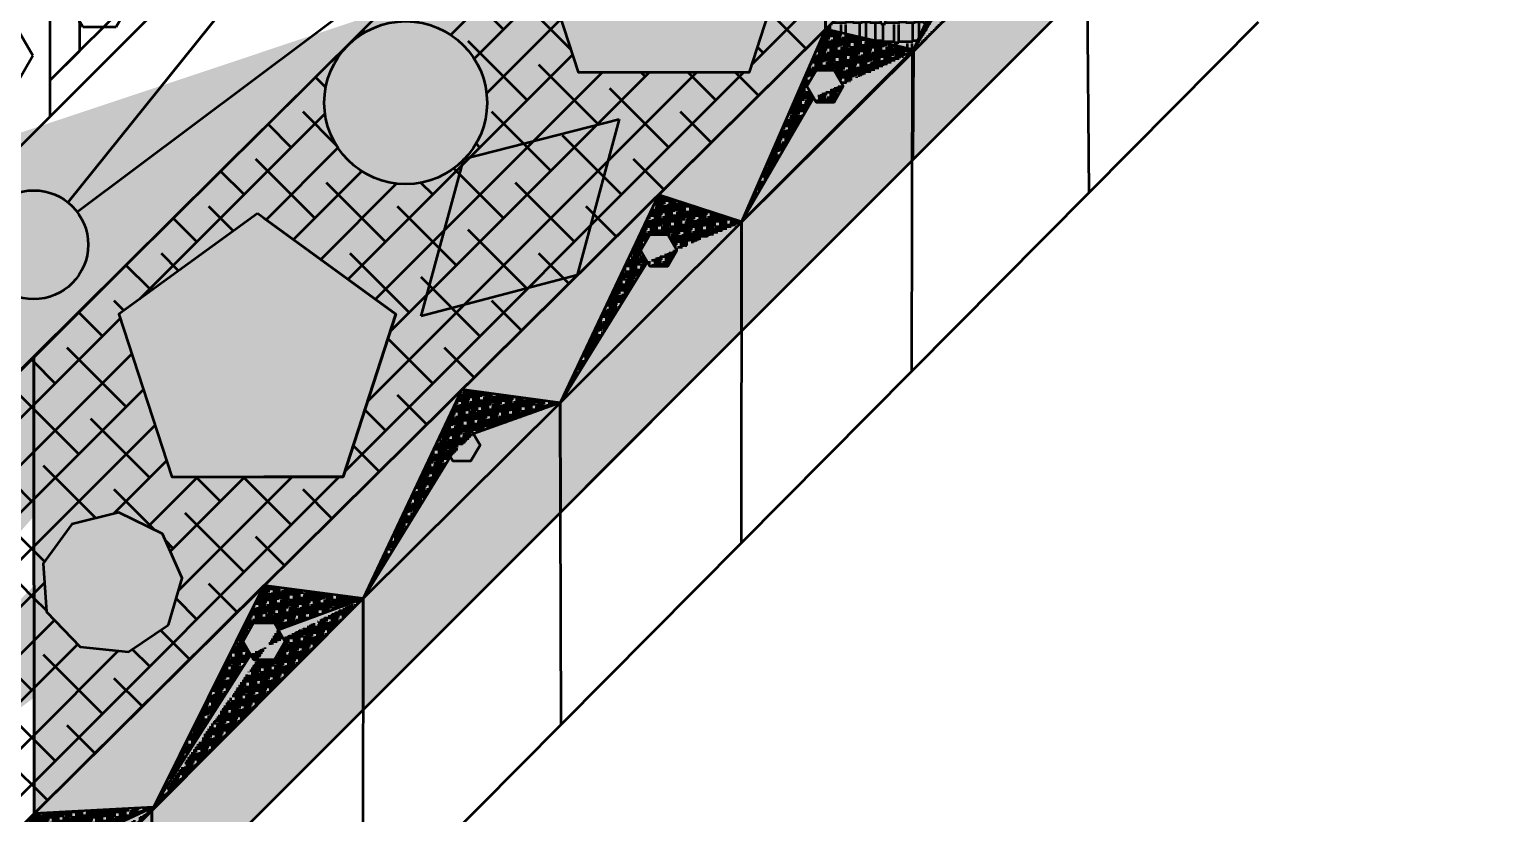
# Model space of a CAD drawing. Header units: metres. Extents: x -621399 to 40000, y -108608 to 546365.
# Drawn here: x -203315 to -122493, y 136217 to 179499 of the extents above; entities that cross this region are included whole.
import ezdxf

# ---------------------------------------------------------------- set-up
doc = ezdxf.new("R2010")
doc.units = ezdxf.units.M
doc.layers.get('0').update_dxf_attribs({"lineweight": 53})
pattern_1 = [(0, (-149795.1309750834, 201628.908200252), (0, 6.985), [5.08, -1.905]), (90, (-149795.1309750834, 201628.908200252), (-6.985, 4.277078946022131e-16), [5.08, -1.905])]
pattern_2 = [(45, (-149795.1309750834, 201628.908200252), (-1302.137137555027, 1302.137137555027), []), (135, (-149795.1309750834, 201628.908200252), (-3906.411412665081, 1302.137137555027), [4603.75, -2762.25])]
pattern_3 = [(0, (-149795.1309750834, 201628.908200252), (2202.18, 1036.32), [518.16, -431.8, 604.52, -259.08, 777.24, -345.44]), (0, (-149276.9709750834, 201672.088200252), (2202.18, 1036.32), [431.8, -1640.84, 345.44, -518.16]), (0, (-148240.6509750834, 201564.138200252), (2202.18, 1036.32), [259.08, -2677.16]), (90, (-149795.1309750834, 201628.908200252), (-734.06, 1036.32), [993.1400000000001, -3152.14]), (90, (-149276.9709750834, 201628.908200252), (-734.06, 1036.32), [971.55, -3173.73]), (90, (-148845.1709750835, 201628.908200252), (-734.06, 1036.32), [906.78, -3238.5]), (90, (-148240.6509750834, 201564.138200252), (-734.06, 1036.32), [993.1400000000001, -3152.14]), (90, (-147981.5709750835, 201564.138200252), (-734.06, 1036.32), [993.1400000000001, -3152.14]), (90, (-147204.3309750835, 201628.908200252), (-734.06, 1036.32), [949.9599999999999, -3195.32])]
pattern_4 = [(0, (-149795.1309750834, 201628.908200252), (412.75, 103.1875), [1651, -825.5]), (90, (-149795.1309750834, 201628.908200252), (-103.1875, -412.75), [1651, -825.5])]
pattern_5 = [(0, (-149795.1309750834, 201628.908200252), (400.05, 100.0125), [1600.2, -800.0999999999999]), (90, (-149795.1309750834, 201628.908200252), (-100.0125, -400.05), [1600.2, -800.0999999999999])]

msp = doc.modelspace()

# ---------------------------------------------------------------- hatches: boundary and pattern name
at = {"true_color": 0xcd2027}
h = msp.add_hatch(dxfattribs=at)
h.set_pattern_fill('ESCHER', color=242, scale=16)
h.set_pattern_definition([(59.99999999999999, (-149795.1309750834, 201628.908200252), (-487.6799998094787, -1.099974440421647e-07), [447.04, -40.64]), (180, (-149795.1309750834, 201628.908200252), (243.8399999999999, -422.3432686976001), [447.04, -40.64]), (300.0000000000001, (-149795.1309750834, 201628.908200252), (487.6799998094787, -1.099974440421647e-07), [447.04, -40.64]), (59.99999999999999, (-149754.4909750834, 201628.908200252), (-487.6799998094787, -1.099974440421647e-07), [81.28, -406.4]), (300.0000000000001, (-149754.4909750834, 201628.908200252), (487.6799998094787, -1.099974440421647e-07), [81.28, -406.4]), (59.99999999999999, (-149815.4509750835, 201664.103472508), (-487.6799998094787, -1.099974440421647e-07), [81.28, -406.4]), (180, (-149815.4509750835, 201664.103472508), (243.8399999999999, -422.3432686976001), [81.28, -406.4]), (300.0000000000001, (-149815.4509750835, 201593.7129279959), (487.6799998094787, -1.099974440421647e-07), [81.28, -406.4]), (180, (-149815.4509750835, 201593.7129279959), (243.8399999999999, -422.3432686976001), [81.28, -406.4]), (59.99999999999999, (-149957.6909750834, 201628.908200252), (-487.6799998094787, -1.099974440421647e-07), [81.28, -406.4]), (300.0000000000001, (-149957.6909750834, 201628.908200252), (487.6799998094787, -1.099974440421647e-07), [81.28, -406.4]), (59.99999999999999, (-149713.8509750834, 201488.1271108215), (-487.6799998094787, -1.099974440421647e-07), [81.28, -406.4]), (180, (-149713.8509750834, 201488.1271108215), (243.8399999999999, -422.3432686976001), [81.28, -406.4]), (300.0000000000001, (-149713.8509750834, 201769.6892896824), (487.6799998094787, -1.099974440421647e-07), [81.28, -406.4]), (180, (-149713.8509750834, 201769.6892896824), (243.8399999999999, -422.3432686976001), [81.28, -406.4]), (0, (-149713.8509750834, 201699.2987451704), (-243.84, 422.3432686976), [284.48, -203.2]), (0, (-149713.8509750834, 201558.5176553336), (-243.84, 422.3432686976), [284.48, -203.2]), (120, (-149774.8109750834, 201734.4940174264), (-487.6799998094787, 1.099976145724213e-07), [284.48, -203.2]), (120, (-149896.7309750835, 201664.103472508), (-487.6799998094787, 1.099976145724213e-07), [284.48, -203.2]), (240, (-149896.7309750835, 201593.7129279959), (243.8399998094785, -422.3432688075977), [284.48, -203.2]), (240, (-149774.8109750834, 201523.3223830776), (243.8399998094785, -422.3432688075977), [284.48, -203.2])])
edge = h.paths.add_edge_path()
edge.add_arc((-289984.5920366148, 111868.1194779214), 35355.33905957503, 135.000000000268, 314.9999999981158)
edge.add_arc((-280840.4578153, 146012.2537069368), 35590.17544303458, 127.7915338788879, 195.2180326389369)
edge.add_line((-277657.9852758345, 199145.4455596031), (-202682.6256154232, 274170.0859016647))
edge.add_line((-277657.9852758345, 199145.4455596031), (-290182.6256148047, 186612.5728784858))
edge.add_line((-302649.7718288929, 174137.2321126615), (-277657.9852758345, 199145.4455596031))
edge.add_arc((-179056.4000095669, 222796.3115058554), 56546.11597669932, 335.3028265882657, 474.6971734066958)
edge.add_arc((-252682.6256071787, 111670.0859010466), 27950.84971330913, 243.4349488187652, 333.4349488112072)
edge.add_line((-140182.6256148047, 186670.0858967183), (-227682.6256145987, 99170.0858983671))
edge.add_line((-227682.6256145985, 99170.08589836727), (-127682.6256158352, 199170.0858954816))
edge.add_line((-390182.6256148046, 111670.0858985734), (-390012.0672068622, 211795.8156342785))
edge.add_line((-290182.6256148047, 211670.0858985733), (-390182.6256148047, 111670.0858985733))
h = msp.add_hatch(dxfattribs=at)
h.set_pattern_fill('AR-PARQ1', color=242, scale=16)
h.set_pattern_definition([(90, (-149795.1309750834, 201628.908200252), (-4876.8, 4876.8), [4876.8, -4876.8]), (90, (-148982.3309750835, 201628.908200252), (-4876.8, 4876.8), [4876.8, -4876.8]), (90, (-148169.5309750834, 201628.908200252), (-4876.8, 4876.8), [4876.8, -4876.8]), (90, (-147356.7309750835, 201628.908200252), (-4876.8, 4876.8), [4876.8, -4876.8]), (90, (-146543.9309750834, 201628.908200252), (-4876.8, 4876.8), [4876.8, -4876.8]), (90, (-145731.1309750834, 201628.908200252), (-4876.8, 4876.8), [4876.8, -4876.8]), (90, (-144918.3309750835, 201628.908200252), (-4876.8, 4876.8), [4876.8, -4876.8]), (0, (-149795.1309750834, 206505.7082002519), (4876.8, -4876.8), [4876.8, -4876.8]), (0, (-149795.1309750834, 207318.508200252), (4876.8, -4876.8), [4876.8, -4876.8]), (0, (-149795.1309750834, 208131.308200252), (4876.8, -4876.8), [4876.8, -4876.8]), (0, (-149795.1309750834, 208944.108200252), (4876.8, -4876.8), [4876.8, -4876.8]), (0, (-149795.1309750834, 209756.908200252), (4876.8, -4876.8), [4876.8, -4876.8]), (0, (-149795.1309750834, 210569.7082002519), (4876.8, -4876.8), [4876.8, -4876.8]), (0, (-149795.1309750834, 211382.508200252), (4876.8, -4876.8), [4876.8, -4876.8])])
edge = h.paths.add_edge_path()
edge.add_arc((-281757.1021736864, 120062.8266699576), 35462.04927524568, 131.0666680775757, 319.9054403995145)
edge.add_arc((-292022.1145643913, 153864.266298041), 14823.25911569413, 107.6060844122581, 208.4645223084819)
edge.add_line((-290182.6256148047, 174305.4265569668), (-208934.6796542037, 255413.9237877969))
edge.add_line((-290182.6256148046, 174305.4265569668), (-296505.7222214267, 167993.1825051951))
edge.add_arc((-175706.6794760887, 227205.0142054898), 45669.5751719771, 321.064092483051, 476.9712782695684)
edge.add_line((-208934.6796542037, 255413.9237877969), (-196419.831740175, 267907.2920247181))
at = {"true_color": 0x139b48}
h = msp.add_hatch(dxfattribs=at)
h.set_pattern_fill('HEX', color=114, scale=580)
h.set_pattern_definition([(0, (-388190.1499334336, 13782.83909265371), (0, 3189.571562931999), [1841.5, -3683]), (120, (-388190.1499334336, 13782.83909265371), (-2762.250000687548, -1594.785781465999), [1841.5, -3682.999999999999]), (59.99999999999999, (-386348.6499334336, 13782.83909265371), (-2762.250000687548, 1594.785781466), [1841.5, -3683])])
h.paths.add_polyline_path([(-200693.7446473239, 251279.2443787635), (-263190.1499334336, 188782.8390926537), (-225690.1499319909, 151282.8390912109), (-175690.1499402352, 201282.8390846156), (-200628.4455875952, 226221.1347352651)])
at = {"true_color": 0x991b1e}
h = msp.add_hatch(dxfattribs=at)
h.set_pattern_fill('ANSI38', color=244)
h.set_pattern_definition([(45, (-149795.1309750834, 201628.908200252), (-2.245064030267288, 2.245064030267288), []), (135, (-149795.1309750834, 201628.908200252), (-6.735192090801864, 2.245064030267289), [7.9375, -4.7625])])
edge = h.paths.add_edge_path()
edge.add_line((-227785.3374012882, 124067.3741121937), (-227682.6256133619, 149170.0858971305))
edge.add_line((-227732.5821130437, 136960.7412969221), (-140182.6256148047, 223844.1280807777))
edge.add_line((-227783.0625480755, 124623.3471480679), (-227734.6828471656, 111788.7342988996))
edge.add_line((-227734.6828471656, 111788.7342988996), (-140182.6256148047, 198503.939423359))
edge.add_line((-203049.8852031656, 136237.5863170112), (-203064.2271591067, 161441.2814423356))
at = {"true_color": 0xf4ee51}
h = msp.add_hatch(dxfattribs=at)
h.set_pattern_fill('ANGLE', color=41)
h.set_pattern_definition(pattern_1)
h.paths.add_polyline_path([(-215156.6935374938, 144933.9260346951), (-222800.74371326, 139380.1984957941), (-219880.9763578269, 130394.0785735961), (-210432.4107171607, 130394.0785735961), (-207512.6433617276, 139380.1984957941)])
h.paths.add_polyline_path([(-195627.3236785439, 146640.5507347989), (-194885.9650742689, 149211.6796517764), (-195970.7412458455, 151657.814796332), (-198374.0733666488, 152834.3823485642), (-200971.4156272936, 152190.8532746918), (-202547.4427177804, 150028.3419804086), (-202364.7140468803, 147358.7115339458), (-200508.7303905105, 145431.1116908407), (-197847.9271284471, 145147.4878405682)])
h.paths.add_polyline_path([(-190722.5546379502, 169343.3041139338), (-198366.6048137164, 163789.5765750328), (-195446.8374582833, 154803.4566528347), (-185998.2718176171, 154803.4566528347), (-183078.5044621841, 163789.5765750328)])
h.paths.add_polyline_path([(-207027.4551847093, 147167.399163303), (-206313.9605499269, 149590.3532021178), (-207763.4456695777, 151658.8729037361), (-210284.4186844565, 151815.3207427271), (-211978.5354958817, 149941.8883053762), (-211570.0915911651, 147449.308428066), (-209366.6535612955, 146214.5445977744)])
edge = h.paths.add_edge_path()
edge.add_arc((-182541.452631551, 175449.6799204818), 4492.2207, 0, 360)
h.paths.add_polyline_path([(-168296.4425133753, 191672.7270659385), (-175940.4926891415, 186118.9995270376), (-173020.7253337084, 177132.8796048395), (-163572.1596930422, 177132.8796048395), (-160652.3923376091, 186118.9995270376)])
edge = h.paths.add_edge_path()
edge.add_arc((-154470.8173118064, 190823.0468592645), 3000, 0, 360)
h.paths.add_polyline_path([(-149795.1309750834, 209666.338200252), (-157439.1811508496, 204112.610661351), (-154519.4137954165, 195126.4907391529), (-145070.8481547504, 195126.4907391529), (-142151.0807993173, 204112.610661351)])
edge = h.paths.add_edge_path()
edge.add_arc((-144990.1497894656, 212733.5796214385), 3000, 0, 360)
h.paths.add_polyline_path([(-221747.2476983359, 120338.8977249963), (-217599.3760180328, 124056.8915528521), (-221317.3698458885, 128204.7632331552), (-225465.2415261917, 124486.7694052995)])
edge = h.paths.add_edge_path()
edge.add_arc((-237262.943048593, 104721.6463400402), 1000, 0, 360)
edge = h.paths.add_edge_path()
edge.add_arc((-239689.0406762742, 102030.1295792507), 1000, 0, 360)
edge = h.paths.add_edge_path()
edge.add_arc((-244046.6245087153, 103078.4781900928), 1000, 0, 360)
edge = h.paths.add_edge_path()
edge.add_arc((-242421.3380225521, 107712.9516545276), 1000, 0, 360)
edge = h.paths.add_edge_path()
edge.add_arc((-237362.2636063174, 108849.7238900862), 1000, 0, 360)
edge = h.paths.add_edge_path()
edge.add_arc((-239224.9155008282, 110712.3757845968), 1000, 0, 360)
edge = h.paths.add_edge_path()
edge.add_arc((-240953.6019219349, 106144.3631779043), 500, 0, 360)
edge = h.paths.add_edge_path()
edge.add_arc((-235375.5094417802, 108574.2836098344), 500, 0, 360)
edge = h.paths.add_edge_path()
edge.add_arc((-237471.0575423747, 113371.5451052429), 1000, 0, 360)
at = {"true_color": 0x939598}
h = msp.add_hatch(color=252, dxfattribs=at)
h.dxf.hatch_style = 1
edge = h.paths.add_edge_path()
edge.add_arc((-256188.6028856475, 170746.8973129646), 3000, 0, 360)
edge = h.paths.add_edge_path()
edge.add_arc((-246659.6120284613, 162146.9661721257), 3000, 0, 360)
edge = h.paths.add_edge_path()
edge.add_arc((-236988.9101036031, 153396.8289383655), 3000, 0, 360)
edge = h.paths.add_edge_path()
edge.add_arc((-203067.7382323489, 167611.431450022), 3000, 0, 360)
edge = h.paths.add_edge_path()
edge.add_arc((-177682.2392283438, 192900.2453024412), 3000, 0, 360)
edge = h.paths.add_edge_path()
edge.add_arc((-159143.4673020762, 211368.3785429272), 3000, 0, 360)
h = msp.add_hatch()
h.set_pattern_fill('ANGLE', color=4)
h.set_pattern_definition([(0, (-390182.6256148047, 11670.08589857328), (0, 6.985), [5.08, -1.905]), (90, (-390182.6256148047, 11670.08589857328), (-6.985, 4.277078946022131e-16), [5.08, -1.905])])
edge = h.paths.add_edge_path()
edge.add_line((-140182.6256152683, 211670.0858984187), (-127682.6256149262, 199170.0858974583))
edge.add_line((-227785.3374012887, 124067.3741120894), (-165182.625623255, 186670.0858897108))
edge.add_line((-165182.6256231594, 186670.0858904394), (-140182.6256152683, 211670.0858984187))
edge.add_line((-227682.6256145985, 99170.08589836727), (-127682.6256158352, 199170.0858954816))
at = {"true_color": 0xadddf7}
h = msp.add_hatch(dxfattribs=at)
h.set_pattern_fill('ANSI38', color=141, scale=580)
h.set_pattern_definition(pattern_2)
h.paths.add_polyline_path([(-195627.3236785439, 146640.5507347989), (-194885.9650742689, 149211.6796517764), (-195970.7412458455, 151657.814796332), (-198374.0733666488, 152834.3823485642), (-200971.4156272936, 152190.8532746918), (-202547.4427177804, 150028.3419804086), (-202364.7140468803, 147358.7115339458), (-200508.7303905105, 145431.1116908407), (-197847.9271284471, 145147.4878405682)], flags=16)
h.paths.add_polyline_path([(-190722.5546379502, 169343.3041139338), (-198366.6048137164, 163789.5765750328), (-195446.8374582833, 154803.4566528347), (-185998.2718176171, 154803.4566528347), (-183078.5044621841, 163789.5765750328)], flags=16)
edge = h.paths.add_edge_path(flags=16)
edge.add_arc((-182541.452631551, 175449.6799204818), 4492.2207, 0, 360)
h.paths.add_polyline_path([(-168296.4425133753, 191672.7270659385), (-175940.4926891415, 186118.9995270376), (-173020.7253337084, 177132.8796048395), (-163572.1596930422, 177132.8796048395), (-160652.3923376091, 186118.9995270376)], flags=16)
h.paths.add_polyline_path([(-203049.8852031656, 136237.5863170112), (-203064.2271591067, 161441.2814423356), (-159188.9666861481, 204982.4935500897), (-159370.5332838375, 179499.4362508811)])
h.paths.add_polyline_path([(-164920.014263978, 191463.9553835031), (-166095.7239123987, 195025.0628284584), (-162629.3485653205, 196867.2348457053), (-161446.1109649342, 193344.3828430535)], flags=16)
h = msp.add_hatch()
h.set_pattern_fill('HOUND', color=8, scale=65)
h.set_pattern_definition(pattern_4)
h.paths.add_polyline_path([(-140682.6256148047, 196197.0643293257), (-141182.6256148047, 195331.0389255412), (-140682.6256148047, 194465.0135217568), (-139682.6256148047, 194465.0135217568), (-139182.6256148047, 195331.0389255412), (-139682.6256148047, 196197.0643293257)], flags=17)
edge = h.paths.add_edge_path()
edge.add_line((-144902.8973983603, 187873.6974620212), (-140182.6256148048, 198503.9394233589))
edge.add_line((-140182.6256148042, 198503.9394233596), (-135573.7508408932, 197367.0279934258))
edge.add_line((-135573.7508408932, 197367.0279934258), (-139545.8284052183, 195960.1246119885))
edge.add_line((-135573.7508408932, 197367.0279934258), (-173807.7951280676, 158861.5851605289))
edge.add_line((-140819.422824391, 194701.953239094), (-144824.2090291452, 188050.9068352641))
at = {"true_color": 0xcd2027}
h = msp.add_hatch(dxfattribs=at)
h.set_pattern_fill('AR-RSHKE', color=242, scale=3.4)
h.set_pattern_definition(pattern_3)
edge = h.paths.add_edge_path()
edge.add_line((-154517.4547240382, 178362.4583659471), (-159370.5332838375, 179499.4362508811))
edge.add_line((-140182.6256148047, 198503.9394233591), (-159370.5332838375, 179499.4362508812))
edge.add_line((-149684.4514418651, 189092.9352539917), (-154517.4547240382, 178362.4583659471))
h = msp.add_hatch(color=242, dxfattribs=at)
h.dxf.hatch_style = 1
h.paths.add_polyline_path([(-216044.629421732, 121815.4423170524), (-216621.9796909217, 120815.4423170524), (-216044.629421732, 119815.4423170524), (-214889.9288833528, 119815.4423170524), (-214312.5786141632, 120815.4423170524), (-214889.9288833528, 121815.4423170524)])
h.paths.add_polyline_path([(-203625.4696026784, 134134.352619438), (-204202.819871868, 133134.352619438), (-203625.4696026784, 132134.352619438), (-202470.7690642991, 132134.352619438), (-201893.4187951095, 133134.352619438), (-202470.7690642991, 134134.352619438)])
h.paths.add_polyline_path([(-190937.0476473877, 146723.8244735945), (-191514.3979165773, 145723.8244735945), (-190937.0476473877, 144723.8244735945), (-189782.3471090085, 144723.8244735945), (-189204.9968398188, 145723.8244735945), (-189782.3471090085, 146723.8244735945)])
h.paths.add_polyline_path([(-179938.9755317405, 157416.1031957949), (-180438.9755317405, 156550.0777920105), (-179938.9755317405, 155684.052388226), (-178938.9755317405, 155684.052388226), (-178438.9755317405, 156550.0777920105), (-178938.9755317405, 157416.1031957949)])
h.paths.add_polyline_path([(-169070.9009301468, 168152.5669682173), (-169570.9009301468, 167286.5415644328), (-169070.9009301468, 166420.5161606484), (-168070.9009301468, 166420.5161606484), (-167570.9009301468, 167286.5415644328), (-168070.9009301468, 168152.5669682173)])
h.paths.add_polyline_path([(-159892.9491277233, 177219.3750868613), (-160392.9491277233, 176353.3496830769), (-159892.9491277233, 175487.3242792925), (-158892.9491277233, 175487.3242792925), (-158392.9491277233, 176353.3496830769), (-158892.9491277233, 177219.3750868613)])
h.paths.add_polyline_path([(-150170.8907732157, 186823.7007050569), (-150670.8907732157, 185957.6753012725), (-150170.8907732157, 185091.649897488), (-149170.8907732157, 185091.649897488), (-148670.8907732157, 185957.6753012725), (-149170.8907732157, 186823.7007050569)])
h.paths.add_polyline_path([(-140682.6256148047, 196197.0643293257), (-141182.6256148047, 195331.0389255412), (-140682.6256148047, 194465.0135217568), (-139682.6256148047, 194465.0135217568), (-139182.6256148047, 195331.0389255412), (-139682.6256148047, 196197.0643293257)])
edge = h.paths.add_edge_path()
edge.add_line((-154517.4547240382, 178362.4583659471), (-150307.687982802, 185328.5896148252))
h = msp.add_hatch()
h.set_pattern_fill('HOUND', color=8, scale=65)
h.set_pattern_definition(pattern_4)
h.paths.add_polyline_path([(-150170.8907732157, 186823.7007050569), (-150670.8907732157, 185957.6753012725), (-150170.8907732157, 185091.649897488), (-149170.8907732157, 185091.649897488), (-148670.8907732157, 185957.6753012725), (-149170.8907732157, 186823.7007050569)], flags=16)
edge = h.paths.add_edge_path()
edge.add_line((-149684.4514418651, 189092.9352539917), (-154517.4547240382, 178362.4583659471))
edge.add_line((-144902.8973983603, 187873.6974620212), (-149684.4514418651, 189092.9352539917))
edge.add_line((-144980.5168614084, 187893.4894756371), (-149170.8907732157, 186823.7007050569))
edge.add_line((-154517.4547240382, 178362.4583659471), (-150307.687982802, 185328.5896148252))
edge.add_line((-144902.8973983603, 187873.6974620212), (-154458.1631535256, 178348.5675534236))
h = msp.add_hatch(dxfattribs=at)
h.set_pattern_fill('AR-RSHKE', color=242, scale=3.4)
h.set_pattern_definition(pattern_3)
edge = h.paths.add_edge_path()
edge.add_line((-196451.0107196411, 136583.0342724791), (-203049.8852031656, 136237.5863170112))
edge.add_line((-159370.5332838375, 179499.4362508811), (-203049.8852031656, 136237.5863170112))
edge.add_line((-190363.5626205411, 148802.6487473287), (-196554.5771573205, 136375.1406000612))
h = msp.add_hatch(dxfattribs=at)
h.set_pattern_fill('AR-RSHKE', color=242, scale=3.4)
h.set_pattern_definition(pattern_3)
edge = h.paths.add_edge_path()
edge.add_line((-184882.3746626412, 148088.632701182), (-190363.5626205411, 148802.6487473287))
edge.add_line((-159370.5332838375, 179499.4362508811), (-203049.8852031656, 136237.5863170112))
edge.add_line((-179443.191770784, 159618.6390073707), (-184882.3746626412, 148088.632701182))
h = msp.add_hatch(dxfattribs=at)
h.set_pattern_fill('AR-RSHKE', color=242, scale=3.4)
h.set_pattern_definition(pattern_3)
edge = h.paths.add_edge_path()
edge.add_line((-174021.5285809512, 158890.2979101299), (-179443.191770784, 159618.6390073707))
edge.add_line((-159370.5332838375, 179499.4362508811), (-203049.8852031656, 136237.5863170112))
edge.add_line((-168585.4181573815, 170372.6303565669), (-174021.5285809512, 158890.2979101299))
h = msp.add_hatch(dxfattribs=at)
h.set_pattern_fill('AR-RSHKE', color=242, scale=3.4)
h.set_pattern_definition(pattern_3)
edge = h.paths.add_edge_path()
edge.add_line((-164006.321581754, 168879.4684881396), (-168585.4181573815, 170372.6303565669))
edge.add_line((-159370.5332838375, 179499.4362508811), (-203049.8852031656, 136237.5863170112))
edge.add_line((-159370.5332838375, 179499.4362508811), (-164006.321581754, 168879.4684881396))
h = msp.add_hatch()
h.set_pattern_fill('HOUND', color=8, scale=65)
h.set_pattern_definition(pattern_4)
h.paths.add_polyline_path([(-159892.9491277233, 177219.3750868613), (-160392.9491277233, 176353.3496830769), (-159892.9491277233, 175487.3242792925), (-158892.9491277233, 175487.3242792925), (-158392.9491277233, 176353.3496830769), (-158892.9491277233, 177219.3750868613)], flags=17)
edge = h.paths.add_edge_path()
edge.add_line((-159370.5332838375, 179499.4362508811), (-164006.321581754, 168879.4684881396))
edge.add_line((-164006.321581754, 168879.4684881396), (-160029.7463373096, 175724.2639966297))
edge.add_line((-154517.4547240382, 178362.4583659471), (-159370.5332838375, 179499.4362508811))
edge.add_line((-154578.1258183233, 178227.7533519032), (-158756.1519181369, 176982.4353695241))
edge.add_line((-154683.7435406789, 178196.272541165), (-164006.321581754, 168879.4684881396))
at = {"true_color": 0x991b1e}
h = msp.add_hatch(dxfattribs=at)
h.set_pattern_fill('ANGLE', color=244)
h.set_pattern_definition(pattern_1)
h.paths.add_polyline_path([(-179335.3531206473, 172351.0264250227), (-170763.2496192271, 174547.2552553519), (-173069.7807416806, 165931.1308231189), (-181686.7941815597, 163677.227270481)])
h = msp.add_hatch()
h.set_pattern_fill('HOUND', color=8, scale=65)
h.set_pattern_definition(pattern_4)
h.paths.add_polyline_path([(-169070.9009301468, 168152.5669682173), (-169570.9009301468, 167286.5415644328), (-169070.9009301468, 166420.5161606484), (-168070.9009301468, 166420.5161606484), (-167570.9009301468, 167286.5415644328), (-168070.9009301468, 168152.5669682173)], flags=17)
edge = h.paths.add_edge_path()
edge.add_line((-168585.4181573815, 170372.6303565669), (-174021.5285809512, 158890.2979101299))
edge.add_line((-174021.5285809512, 158890.2979101299), (-169207.6981397332, 166657.4558779856))
edge.add_line((-164006.321581754, 168879.4684881396), (-168585.4181573815, 170372.6303565669))
edge.add_line((-164006.3465296824, 168850.9071214922), (-167934.1037205605, 167915.6272508801))
edge.add_line((-164006.3465296824, 168850.9071214922), (-174021.5285809512, 158890.2979101299))
at = {"true_color": 0xadddf7}
h = msp.add_hatch(dxfattribs=at)
h.set_pattern_fill('ANSI38', color=141, scale=580)
h.set_pattern_definition(pattern_2)
h.paths.add_polyline_path([(-215156.6935374938, 144933.9260346951), (-222800.74371326, 139380.1984957941), (-219880.9763578269, 130394.0785735961), (-210432.4107171607, 130394.0785735961), (-207512.6433617276, 139380.1984957941)], flags=16)
h.paths.add_polyline_path([(-221747.2476983359, 120338.8977249963), (-217599.3760180328, 124056.8915528521), (-221317.3698458885, 128204.7632331552), (-225465.2415261917, 124486.7694052995)], flags=16)
h.paths.add_polyline_path([(-207027.4551847093, 147167.399163303), (-206313.9605499269, 149590.3532021178), (-207763.4456695777, 151658.8729037361), (-210284.4186844565, 151815.3207427271), (-211978.5354958817, 149941.8883053762), (-211570.0915911651, 147449.308428066), (-209366.6535612955, 146214.5445977744)], flags=16)
h.paths.add_polyline_path([(-227732.5821130437, 136960.7412969221), (-203064.2271591067, 161441.2814423356), (-203049.8852031656, 136237.5863170112), (-227734.6828471656, 111788.7342988994)])
h = msp.add_hatch()
h.set_pattern_fill('HOUND', color=8, scale=63)
h.set_pattern_definition(pattern_5)
h.paths.add_polyline_path([(-179938.9755317405, 157416.1031957949), (-180438.9755317405, 156550.0777920105), (-179938.9755317405, 155684.052388226), (-178938.9755317405, 155684.052388226), (-178438.9755317405, 156550.0777920105), (-178938.9755317405, 157416.1031957949)], flags=0)
h.paths.add_polyline_path([(-179443.191770784, 159618.6390073707), (-184882.3746626412, 148088.632701182), (-174021.5285809512, 158890.2979101299)])
edge = h.paths.add_edge_path(flags=16)
edge.add_line((-180075.7727413268, 155920.9921055632), (-184882.3746626412, 148088.632701182))
edge.add_line((-174021.5285809512, 158890.2979101299), (-178802.1783221541, 157179.1634784577))
h = msp.add_hatch()
h.set_pattern_fill('HOUND', color=8, scale=63)
h.set_pattern_definition(pattern_5)
h.paths.add_polyline_path([(-190937.0476473877, 146723.8244735945), (-191514.3979165773, 145723.8244735945), (-190937.0476473877, 144723.8244735945), (-189782.3471090085, 144723.8244735945), (-189204.9968398188, 145723.8244735945), (-189782.3471090085, 146723.8244735945)], flags=17)
edge = h.paths.add_edge_path()
edge.add_line((-190363.5626205411, 148802.6487473287), (-196554.5771573205, 136375.1406000612))
edge.add_line((-196451.0107196411, 136583.0342724791), (-191093.8437574404, 144995.4033026349))
edge.add_line((-184882.3746626412, 148088.632701182), (-190363.5626205411, 148802.6487473287))
edge.add_line((-189571.6513581837, 146358.8887282272), (-184882.3746626412, 148088.632701182))
edge.add_line((-184882.374662641, 148088.6327011822), (-196634.4394558494, 136294.9957941925))
at = {"true_color": 0xcd2027}
h = msp.add_hatch(dxfattribs=at)
h.set_pattern_fill('AR-RSHKE', color=242, scale=3.4)
h.set_pattern_definition(pattern_3)
edge = h.paths.add_edge_path()
edge.add_line((-221511.1689975386, 111687.8860622043), (-227734.6828471657, 111788.7342989178))
edge.add_line((-203049.8852031656, 136237.5863170112), (-227734.6828471656, 111788.7342988994))
edge.add_line((-215475.0406995395, 123931.1946498018), (-221511.1689975386, 111687.8860622043))
h = msp.add_hatch(dxfattribs=at)
h.set_pattern_fill('AR-RSHKE', color=242, scale=3.4)
h.set_pattern_definition(pattern_3)
edge = h.paths.add_edge_path()
edge.add_line((-215475.0406995395, 123931.1946498018), (-209247.868123674, 123870.4385192379))
edge.add_line((-203049.8852031656, 136237.5863170112), (-209247.868123674, 123870.438519238))
edge.add_line((-203049.8852031656, 136237.5863170112), (-227734.6828471656, 111788.7342988994))
h = msp.add_hatch()
h.set_pattern_fill('HOUND', color=8, scale=63)
h.set_pattern_definition(pattern_5)
h.paths.add_polyline_path([(-203625.4696026784, 134134.352619438), (-204202.819871868, 133134.352619438), (-203625.4696026784, 132134.352619438), (-202470.7690642991, 132134.352619438), (-201893.4187951095, 133134.352619438), (-202470.7690642991, 134134.352619438)], flags=17)
edge = h.paths.add_edge_path()
edge.add_line((-196451.0107196411, 136583.0342724791), (-203049.8852031656, 136237.5863170112))
edge.add_line((-203049.8852031656, 136237.5863170112), (-209247.868123674, 123870.438519238))
edge.add_line((-196451.0107196411, 136583.0342724791), (-202313.9729542464, 133862.7737903976))
edge.add_line((-209247.8681236739, 123870.4385192379), (-203782.3394809244, 132406.0592187373))
edge.add_line((-196554.5771573205, 136375.1406000612), (-209247.8681236738, 123870.4385192381))

# ---------------------------------------------------------------- linework, layer by layer
at = {"color": 116, "true_color": 0x136734}
msp.add_line((-140182.6256148047, 236670.0858985732), (-227682.6256133619, 149170.0858971305), dxfattribs=at)
at = {"color": 40, "true_color": 0xf8d731}
msp.add_line((-227732.5821130437, 136960.7412969221), (-140182.6256148047, 223844.1280807777), dxfattribs=at)
for p, q in [((-203064.2271591067, 161441.2814423356), (-159188.9666861481, 204982.4935500897)), ((-159370.5332838375, 179499.4362508811), (-159188.9666861481, 204982.4935500897)), ((-159188.9666861481, 204982.4935500897), (-159370.5332838375, 179499.4362508811)), ((-202165.5040969875, 176683.2544681285), (-177682.7488761792, 201170.0858867369)), ((-227682.6256145985, 99170.08589836725), (-127682.6256158352, 199170.0858954816)), ((-227682.6256133619, 149170.0858971305), (-177682.6256216063, 199170.0858905351)), ((-177682.6256216063, 199170.085890535), (-201187.4183349633, 169949.0364387863)), ((-149684.4514418651, 189092.9352539917), (-154517.4547240382, 178362.4583659471)), ((-154578.1258183233, 178227.7533519033), (-144980.5168614074, 187893.4894756382)), ((-154578.1258183233, 178227.7533519033), (-144980.5168614084, 187893.4894756371)), ((-144902.8973983603, 187873.6974620212), (-154458.1631535256, 178348.5675534236)), ((-144980.5168614084, 187893.4894756371), (-144844.9256912073, 170470.6752663172)), ((-177681.8528350808, 186630.4047051359), (-200666.8105988095, 169410.193940877)), ((-154517.4547240382, 178362.4583659471), (-150307.687982802, 185328.5896148252)), ((-202166.34674217, 174686.3647691639), (-202161.976588115, 185042.69955417)), ((-200533.3204158168, 178315.7098958191), (-200547.0093448146, 184315.694280234)), ((-159370.5332838375, 179499.4362508811), (-203049.8852031656, 136237.5863170112)), ((-159370.5332838375, 179499.4362508811), (-164006.321581754, 168879.4684881396)), ((-154517.4547240382, 178362.4583659471), (-159370.5332838375, 179499.4362508811)), ((-144844.9256912073, 170470.6752663172), (-135472.9047879426, 179911.6073162573)), ((-202165.5040969875, 176683.2544681285), (-200533.3204158168, 178315.7098958191)), ((-164006.3465296824, 168850.9071214922), (-154578.1258183233, 178227.7533519033)), ((-164006.321581754, 168879.4684881396), (-154517.4547240382, 178362.4583659471)), ((-154683.7435406789, 178196.272541165), (-164006.321581754, 168879.4684881396)), ((-154578.1258183233, 178227.7533519032), (-158756.1519181369, 176982.4353695241)), ((-154602.0229730036, 160641.8354255946), (-154578.1258183233, 178227.7533519033)), ((-154517.4547240382, 178362.4583659471), (-154546.3563061977, 172306.3552055621)), ((-164006.321581754, 168879.4684881396), (-160029.7463373096, 175724.2639966297)), ((-204883.6229630997, 171969.0885481446), (-202166.34674217, 174686.3647691639)), ((-227682.6256145984, 99170.0858983674), (-152682.6256181024, 174170.0858936267)), ((-203064.2271591067, 161441.2814423356), (-190399.3801518058, 174009.7034622348)), ((-179335.3531206473, 172351.0264250227), (-170763.2496192271, 174547.2552553519)), ((-170763.2496192271, 174547.2552553519), (-173069.7807416806, 165931.1308231189)), ((-181686.7941815597, 163677.227270481), (-179335.3531206473, 172351.0264250227)), ((-168585.4181573815, 170372.6303565669), (-174021.5285809512, 158890.2979101299)), ((-164006.321581754, 168879.4684881396), (-168585.4181573815, 170372.6303565669)), ((-154602.0229730036, 160641.8354255946), (-144844.9256912073, 170470.6752663172)), ((-190392.4086796719, 169103.4390347955), (-183078.5044621841, 163789.5765750328)), ((-174021.5285809512, 158890.2979101299), (-164006.3465296824, 168850.9071214922)), ((-174021.5285809512, 158890.2979101299), (-164006.3465296824, 168850.9071214922)), ((-164006.3465296824, 168850.9071214922), (-174021.5285809512, 158890.2979101299)), ((-164006.3465296824, 168850.9071214922), (-167934.1037205605, 167915.6272508801)), ((-164006.3465296824, 168850.9071214922), (-164021.8055709637, 151152.7904959604)), ((-164011.5959931391, 162841.1155187767), (-164006.321581754, 168879.4684881396)), ((-174021.5285809512, 158890.2979101299), (-169207.6981397332, 166657.4558779856)), ((-173069.7807416806, 165931.1308231189), (-181686.7941815597, 163677.227270481)), ((-183078.5044621841, 163789.5765750328), (-185998.2718176171, 154803.4566528347)), ((-227732.5821130437, 136960.7412969221), (-203064.2271591067, 161441.2814423356)), ((-203049.8852031656, 136237.5863170112), (-203064.2271591067, 161441.2814423356)), ((-203064.2271591067, 161441.2814423356), (-203049.8852031656, 136237.5863170112)), ((-203049.8852031656, 136237.5863170112), (-203064.2271591067, 161441.2814423356)), ((-164021.8055709637, 151152.7904959604), (-154602.0229730036, 160641.8354255946)), ((-164021.8055709637, 151152.7904959604), (-154602.0229730036, 160641.8354255946)), ((-179443.191770784, 159618.6390073707), (-184882.3746626412, 148088.632701182)), ((-174021.5285809512, 158890.2979101299), (-179443.191770784, 159618.6390073707)), ((-184882.3746626412, 148088.632701182), (-174021.5285809512, 158890.2979101299)), ((-174021.5285809512, 158890.2979101299), (-184882.3746626412, 148088.632701182)), ((-174021.5285809512, 158890.2979101299), (-178802.1783221541, 157179.1634784577)), ((-174021.5285809512, 158890.2979101299), (-173999.1216866684, 152853.5898254122)), ((-173999.1216866684, 152853.5898254122), (-174021.5285809512, 158890.2979101299)), ((-173955.6653486544, 141145.8884496642), (-174021.5285809512, 158890.2979101299)), ((-180075.7727413268, 155920.9921055632), (-184882.3746626412, 148088.632701182)), ((-185998.2718176171, 154803.4566528347), (-190372.0893654227, 154803.4566528347)), ((-173955.6653486544, 141145.8884496642), (-164021.8055709637, 151152.7904959604)), ((-190363.5626205411, 148802.6487473287), (-203049.8852031656, 136237.5863170112)), ((-190363.5626205411, 148802.6487473287), (-196554.5771573205, 136375.1406000612)), ((-184882.3746626412, 148088.632701182), (-190363.5626205411, 148802.6487473287)), ((-184882.374662641, 148088.6327011822), (-196634.4394558494, 136294.9957941925)), ((-196554.5771573205, 136375.1406000612), (-184882.3746626412, 148088.632701182)), ((-184882.3746626412, 148088.632701182), (-196451.0107196411, 136583.0342724791)), ((-189571.6513581837, 146358.8887282272), (-184882.3746626412, 148088.632701182)), ((-184882.3746626412, 148088.632701182), (-184916.3572347551, 130104.6041434204)), ((-184882.3746626412, 148088.632701182), (-184893.9576652784, 141958.7538469818)), ((-184893.9576652784, 141958.7538469818), (-184882.3746626412, 148088.632701182)), ((-196451.0107196411, 136583.0342724791), (-191093.8437574404, 144995.4033026349)), ((-184916.3572347551, 130104.6041434204), (-173955.6653486544, 141145.8884496642)), ((-203049.8852031656, 136237.5863170112), (-227734.6828471656, 111788.7342988994)), ((-196451.0107196411, 136583.0342724791), (-209247.868123674, 123870.438519238)), ((-209247.868123674, 123870.4385192379), (-196451.0107196411, 136583.0342724791)), ((-196554.5771573205, 136375.1406000612), (-209247.8681236738, 123870.4385192381)), ((-203049.8852031656, 136237.5863170112), (-209247.868123674, 123870.438519238)), ((-196451.0107196411, 136583.0342724791), (-203049.8852031656, 136237.5863170112)), ((-196451.0107196411, 136583.0342724791), (-202313.9729542464, 133862.7737903976)), ((-196614.6860014841, 118320.2592166955), (-196554.5771573205, 136375.1406000612)), ((-196554.5771573205, 136375.1406000612), (-196574.8764870598, 130277.8350253931))]:
    msp.add_line(p, q)
at = {"color": 6}
for p, q in [((-227682.6256145985, 99170.08589836727), (-127682.6256158352, 199170.0858954816)), ((-140182.6256148047, 186670.0858967183), (-227682.6256145987, 99170.0858983671))]:
    msp.add_line(p, q, dxfattribs=at)
at = {"color": 240, "true_color": 0xed1f24}
msp.add_line((-227734.6828471656, 111788.7342988996), (-140182.6256148047, 198503.939423359), dxfattribs=at)
for points in [[(-168296.4425133753, 191672.7270659385), (-175940.4926891415, 186118.9995270376), (-173020.7253337084, 177132.8796048395), (-163572.1596930422, 177132.8796048395), (-160652.3923376091, 186118.9995270376)], [(-159892.9491277233, 177219.3750868613), (-160392.9491277233, 176353.3496830769), (-159892.9491277233, 175487.3242792925), (-158892.9491277233, 175487.3242792925), (-158392.9491277233, 176353.3496830769), (-158892.9491277233, 177219.3750868613)], [(-190722.5546379502, 169343.3041139338), (-198366.6048137164, 163789.5765750328), (-195446.8374582833, 154803.4566528347), (-185998.2718176171, 154803.4566528347), (-183078.5044621841, 163789.5765750328)], [(-169070.9009301468, 168152.5669682173), (-169570.9009301468, 167286.5415644328), (-169070.9009301468, 166420.5161606484), (-168070.9009301468, 166420.5161606484), (-167570.9009301468, 167286.5415644328), (-168070.9009301468, 168152.5669682173)], [(-179938.9755317405, 157416.1031957949), (-180438.9755317405, 156550.0777920105), (-179938.9755317405, 155684.052388226), (-178938.9755317405, 155684.052388226), (-178438.9755317405, 156550.0777920105), (-178938.9755317405, 157416.1031957949)], [(-195627.3236785439, 146640.5507347989), (-194885.9650742689, 149211.6796517764), (-195970.7412458455, 151657.814796332), (-198374.0733666488, 152834.3823485642), (-200971.4156272936, 152190.8532746918), (-202547.4427177804, 150028.3419804086), (-202364.7140468803, 147358.7115339458), (-200508.7303905105, 145431.1116908407), (-197847.9271284471, 145147.4878405682)], [(-190937.0476473877, 146723.8244735945), (-191514.3979165773, 145723.8244735945), (-190937.0476473877, 144723.8244735945), (-189782.3471090085, 144723.8244735945), (-189204.9968398188, 145723.8244735945), (-189782.3471090085, 146723.8244735945)]]:
    msp.add_lwpolyline(points, close=True)
for centre, radius in [((-182541.452631551, 175449.6799204818), 4492.2207), ((-203067.7382323489, 167611.431450022), 3000)]:
    msp.add_circle(centre, radius)

doc.saveas('drawing.dxf')
